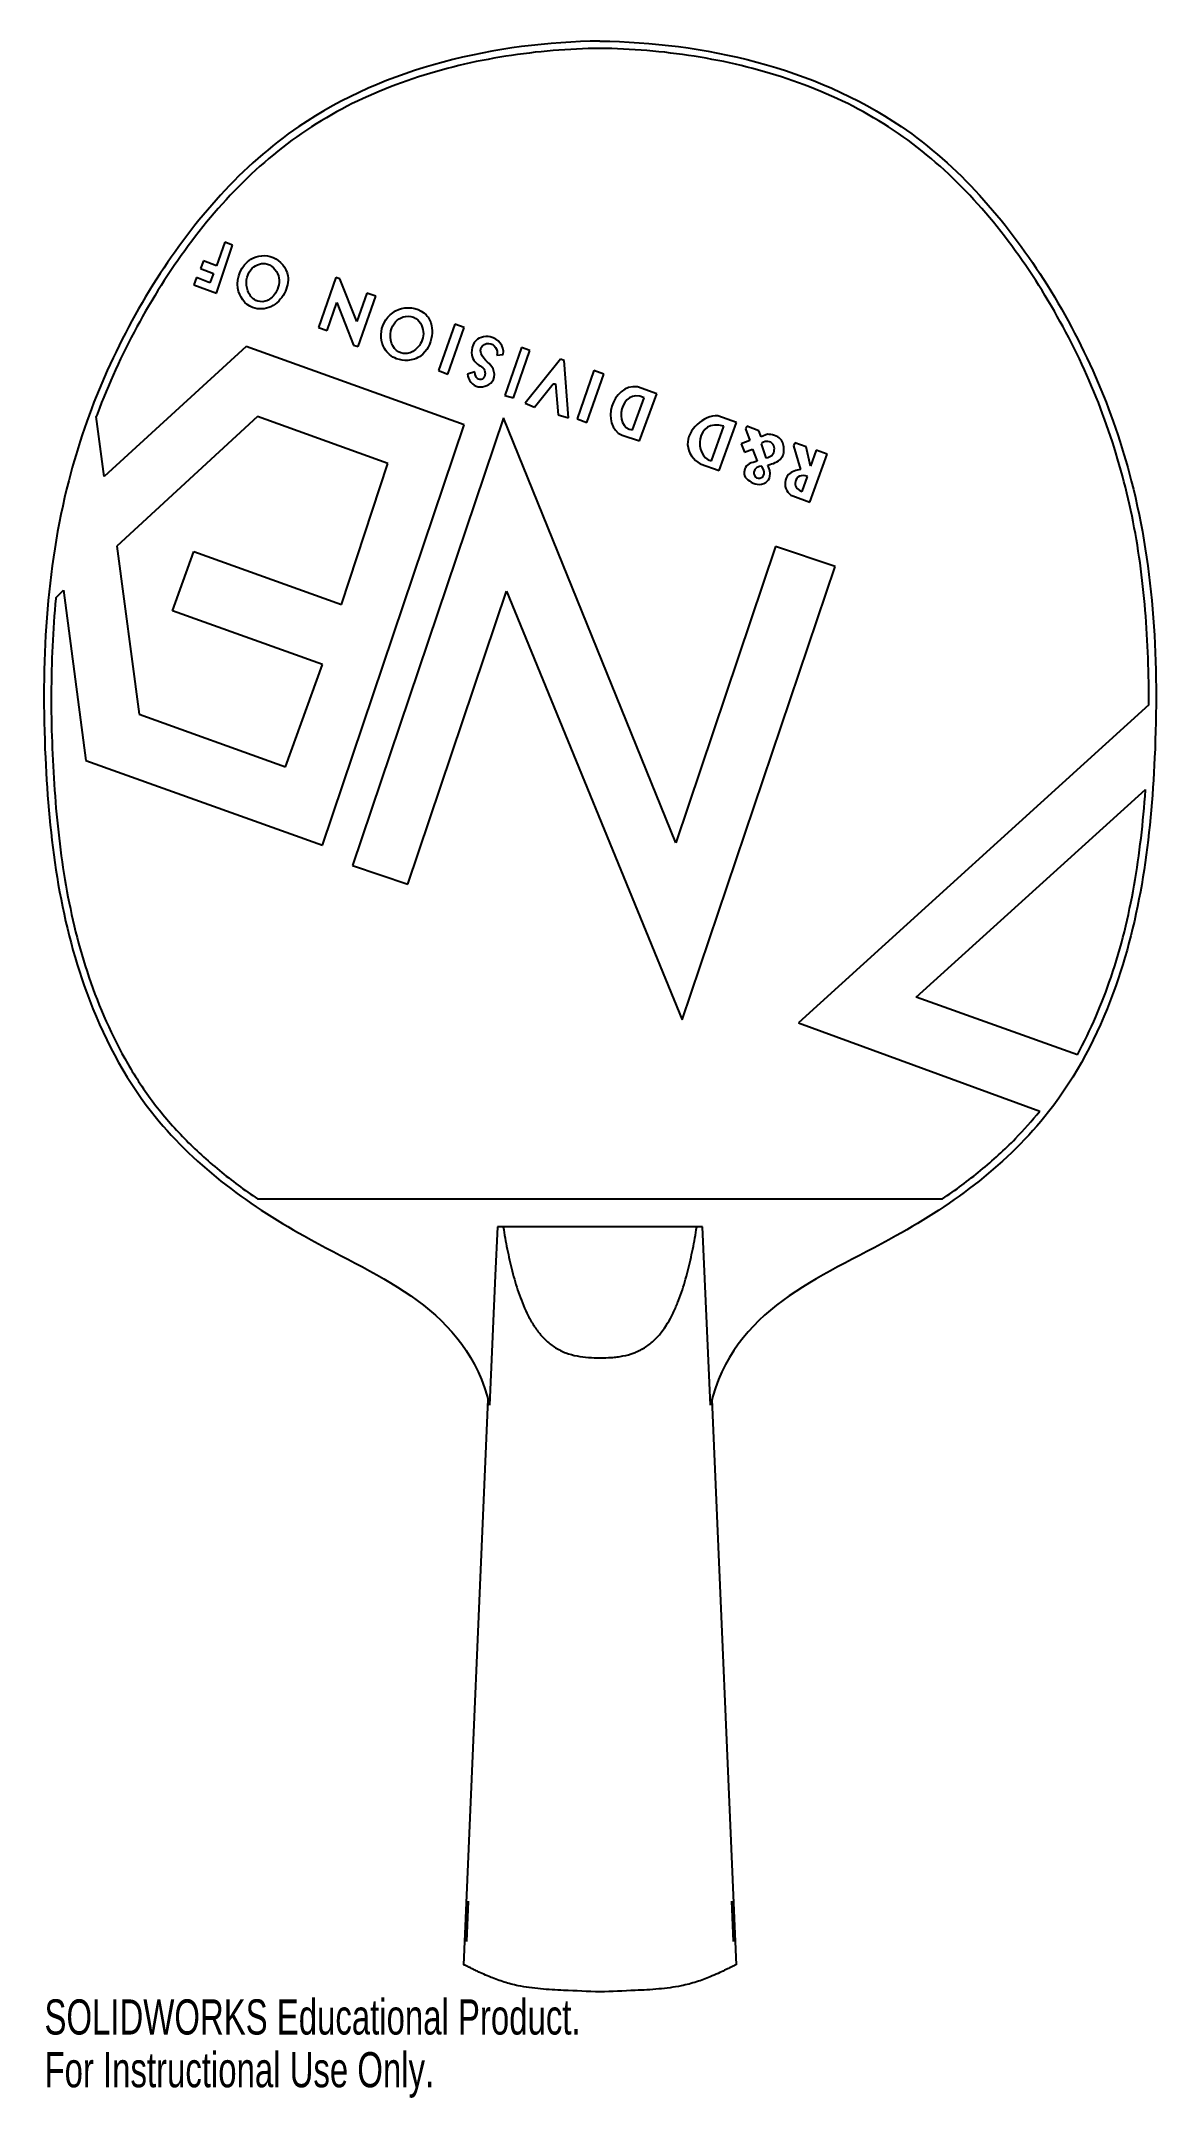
# Model space of a CAD drawing. Header units: millimetres. Extents: x -77 to 77, y -178 to 105.
import ezdxf

# ---------------------------------------------------------------- set-up
doc = ezdxf.new("R2010")
doc.units = ezdxf.units.MM
doc.styles.add('SLDTEXTSTYLE0', font='TXT', dxfattribs={"width": 0.7})

msp = doc.modelspace()

# ---------------------------------------------------------------- linework, layer by layer
at = {"color": 7, "linetype": 'Continuous', "lineweight": 25}
for p, q in [((-51.58, 77.52), (-52.71, 74.29)), ((-52.71, 70.52), (-50.49, 77.14)), ((-50.49, 77.14), (-51.58, 77.52)), ((-54.49, 74.99), (-54.91, 73.93)), ((-54.91, 73.93), (-53.13, 73.23)), ((-52.71, 74.29), (-54.49, 74.99)), ((-55.48, 72.68), (-55.83, 71.68)), ((-55.83, 71.68), (-52.71, 70.52)), ((-53.61, 71.96), (-55.48, 72.68)), ((-53.13, 73.23), (-53.61, 71.96)), ((-36.31, 72.67), (-38.71, 65.83)), ((-35.78, 72.48), (-36.31, 72.67)), ((-33.41, 66.64), (-35.78, 72.48)), ((-37.51, 65.41), (-36.16, 69.25)), ((-36.16, 69.25), (-33.87, 63.39)), ((-32.05, 70.52), (-33.41, 66.64)), ((-33.26, 63.18), (-30.83, 70.1)), ((-30.83, 70.1), (-32.05, 70.52)), ((-38.71, 65.83), (-37.51, 65.41)), ((-19.96, 66.28), (-22.2, 59.89)), ((-20.93, 59.4), (-18.68, 65.83)), ((-18.68, 65.83), (-19.96, 66.28)), ((-48.65, 63.18), (-68.15, 45.31)), ((-18.68, 52.42), (-48.65, 63.18)), ((-33.87, 63.39), (-33.26, 63.18)), ((-10.77, 63.06), (-13.08, 56.46)), ((-11.91, 56.15), (-9.63, 62.66)), ((-9.63, 62.66), (-10.77, 63.06)), ((-22.2, 59.89), (-20.93, 59.4)), ((-17.22, 59.7), (-18.21, 59.4)), ((-14.2, 62.01), (-13.3, 62.11)), ((-5.42, 61.48), (-10.3, 55.4)), ((-4.93, 61.29), (-5.42, 61.48)), ((-4.31, 53.4), (-4.93, 61.29)), ((-0.84, 59.89), (-3.16, 53.26)), ((-1.82, 52.73), (0.52, 59.41)), ((0.52, 59.41), (-0.84, 59.89)), ((-8.98, 54.88), (-6.43, 58.06)), ((-6.43, 58.06), (-6.11, 58.06)), ((-6.11, 58.06), (-5.73, 53.82)), ((7.8, 56.69), (5.15, 57.67)), ((5.41, 50.24), (7.8, 56.69)), ((-13.08, 56.46), (-11.91, 56.15)), ((-10.3, 55.4), (-8.98, 54.88)), ((-5.73, 53.82), (-4.31, 53.4)), ((4.45, 51.73), (6.05, 56.15)), ((-68.15, 45.31), (-69.23, 53.57)), ((-47.06, 53.57), (-66.42, 35.76)), ((-29.15, 47.13), (-47.06, 53.57)), ((-38.16, -5.37), (-18.68, 52.42)), ((-13.26, 53.4), (-34, -8.14)), ((10.41, -5.03), (-13.26, 53.4)), ((-3.16, 53.26), (-1.82, 52.73)), ((3.03, 50.99), (5.41, 50.24)), ((15.33, 47.47), (17, 52.23)), ((18.76, 52.73), (16.19, 53.67)), ((16.36, 46.14), (18.76, 52.73)), ((20.18, 52.23), (19.98, 51.86)), ((19.98, 51.86), (20.6, 50.28)), ((21.81, 51.6), (20.18, 52.23)), ((22.14, 50.78), (21.81, 51.6)), ((23.02, 51.14), (22.14, 50.78)), ((20.6, 50.28), (19.4, 49.8)), ((19.4, 49.8), (19.85, 48.66)), ((19.85, 48.66), (20.94, 49.09)), ((20.94, 49.09), (21.6, 47.42)), ((22.16, 49.8), (22.78, 47.89)), ((26.76, 49.97), (26.6, 49.53)), ((26.6, 49.53), (27.55, 46.31)), ((28.32, 49.41), (26.76, 49.97)), ((28.93, 46.77), (28.32, 49.41)), ((28.82, 41.8), (31.2, 48.41)), ((29.71, 48.95), (28.93, 46.77)), ((31.2, 48.41), (29.71, 48.95)), ((-35.55, 27.72), (-29.15, 47.13)), ((13.78, 47.08), (16.36, 46.14)), ((22.51, 46.14), (22.25, 46.77)), ((27.8, 43.25), (28.54, 45.31)), ((26.51, 42.65), (28.82, 41.8)), ((-66.42, 35.76), (-63.34, 12.66)), ((-58.75, 26.88), (-55.83, 35.01)), ((-55.83, 35.01), (-35.55, 27.72)), ((24.13, 35.69), (10.41, -5.03)), ((32.3, 32.94), (24.13, 35.69)), ((11.3, -29.36), (32.3, 32.94)), ((-74.79, 28.65), (-73.76, 29.69)), ((-73.76, 29.69), (-70.69, 6.31)), ((-26.41, -10.7), (-12.84, 29.55)), ((-12.84, 29.55), (11.3, -29.36)), ((-38.16, 19.48), (-58.75, 26.88)), ((-43.21, 5.42), (-38.16, 19.48)), ((-63.34, 12.66), (-43.21, 5.42)), ((75.42, 13.92), (27.27, -29.78)), ((-70.69, 6.31), (-38.16, -5.37)), ((43.46, -26.24), (74.98, 2.32)), ((-34, -8.14), (-26.41, -10.7)), ((65.61, -34.15), (43.46, -26.24)), ((27.27, -29.78), (60.45, -41.92)), ((-47.06, -53.98), (47.06, -53.98)), ((13.29, -57.83), (-13.29, -57.83)), ((15.17, -82.32), (14.11, -57.83)), ((-15.43, -81.54), (-18.75, -159.24)), ((18.75, -159.24), (15.43, -81.54)), ((-18.13, -150.52), (-18.37, -156.07))]:
    msp.add_line(p, q, dxfattribs=at)
at = {"color": 7, "linetype": 'Continuous', "lineweight": 25, "flags": 128}
for points in [[(-14.11, -57.83), (-14.4, -64.5), (-15.17, -82.32)], [(18.37, -156.07), (18.23, -152.72), (18.13, -150.52)]]:
    msp.add_lwpolyline(points, dxfattribs=at)
at = {"color": 7, "linetype": 'Continuous', "lineweight": 25}
for points, knots in [([(0, 105.18), (-14.22, 105.01), (-39.48, 99.35), (-62.55, 72.76), (-75.69, 42.65), (-77.35, 8.43), (-73.55, -21.57), (-61.22, -45.3), (-38.84, -61.93), (-18.36, -69.05), (-15.17, -82.32)], [0, 0, 0, 0, 0.1672803, 0.2776529, 0.3940851, 0.5410179, 0.6674499, 0.7390904, 0.8431676, 0.9813358, 0.9813358, 0.9813358, 0.9813358]), ([(0, 105.18), (14.22, 105.01), (39.48, 99.35), (62.55, 72.76), (75.69, 42.65), (77.35, 8.43), (73.55, -21.57), (61.22, -45.3), (38.84, -61.93), (18.36, -69.05), (15.17, -82.32)], [0, 0, 0, 0, 0.1672803, 0.2776529, 0.3940851, 0.5410179, 0.6674499, 0.7390904, 0.8431676, 0.9813359, 0.9813359, 0.9813359, 0.9813359]), ([(0, 104.18), (-2.15, 104.15), (-6.44, 103.95), (-15.14, 102.92), (-25.88, 100.37), (-37.89, 95.08), (-48.22, 87.23), (-56.86, 77.23), (-63.92, 66.01), (-67.62, 57.92), (-69.18, 53.7), (-69.23, 53.57)], [0.0000464, 0.0000464, 0.0000464, 0.0000464, 0.0254296, 0.0508127, 0.101579, 0.1523453, 0.2031116, 0.2538779, 0.3046442, 0.3554106, 0.3570635, 0.3570635, 0.3570635, 0.3570635]), ([(75.42, 13.92), (75.43, 14.42), (75.43, 19.33), (75.03, 28.61), (73.07, 41.54), (69.37, 54.06), (63.92, 66.01), (56.86, 77.23), (48.22, 87.23), (37.89, 95.08), (25.88, 100.37), (15.14, 102.92), (6.44, 103.95), (2.15, 104.15), (0, 104.18)], [0.4864927, 0.4864927, 0.4864927, 0.4864927, 0.4922905, 0.5430568, 0.5938231, 0.6445894, 0.6953558, 0.7461221, 0.7968884, 0.8476547, 0.898421, 0.9491873, 0.9745704, 0.9999536, 0.9999536, 0.9999536, 0.9999536]), ([(-47.75, 68.55), (-46.96, 68.24), (-45.03, 68.39), (-43.21, 70.36), (-42.5, 73.23), (-44.67, 75.99), (-48.75, 75.56), (-50.6, 71.45), (-48.8, 68.97), (-47.75, 68.55)], [0, 0, 0, 0, 0.116807, 0.238266, 0.351752, 0.501829, 0.643496, 0.845777, 1, 1, 1, 1]), ([(-47.32, 69.54), (-46.93, 69.35), (-45.79, 69.24), (-44.3, 70.59), (-43.74, 73), (-45.83, 75.14), (-48.56, 73.81), (-48.83, 71.14), (-47.83, 69.79), (-47.32, 69.54)], [0, 0, 0, 0, 0.08786, 0.209743, 0.374802, 0.540926, 0.687247, 0.886008, 1, 1, 1, 1]), ([(-27.95, 61.51), (-27.46, 61.32), (-26.3, 61.16), (-24.09, 61.89), (-23.04, 64.09), (-23.05, 66.17), (-24.06, 68.23), (-27.49, 69.06), (-30.28, 66.35), (-30.14, 62.99), (-28.64, 61.78), (-27.95, 61.51)], [0, 0, 0, 0, 0.070753, 0.156621, 0.299705, 0.364372, 0.43846, 0.597364, 0.757059, 0.899608, 1, 1, 1, 1]), ([(-26.72, 62.23), (-26.17, 62.24), (-24.91, 62.91), (-23.92, 64.93), (-24.86, 67.16), (-27.13, 67.59), (-29.22, 65.76), (-28.69, 62.77), (-27.16, 62.22), (-26.72, 62.23)], [0, 0, 0, 0, 0.114145, 0.26613, 0.426198, 0.526249, 0.695452, 0.911537, 1, 1, 1, 1]), ([(-18.21, 59.4), (-18.15, 58.63), (-17.18, 57.43), (-15.5, 57.74), (-14.41, 58.62), (-14.52, 60.15), (-15.53, 61.11), (-16.38, 61.96), (-16.49, 63.26), (-14.85, 64.06), (-13.93, 62.73), (-14.2, 62.01)], [0, 0, 0, 0, 0.181881, 0.273569, 0.365396, 0.477648, 0.570988, 0.681727, 0.744702, 0.836635, 1, 1, 1, 1]), ([(-13.3, 62.11), (-13.12, 63.3), (-14.63, 65.02), (-17.32, 64.31), (-17.87, 61.97), (-17.03, 60.72), (-15.93, 60.3), (-15.67, 59.13), (-16.3, 58.45), (-17.07, 58.94), (-17.08, 59.11), (-17.22, 59.7)], [0, 0, 0, 0, 0.244881, 0.423472, 0.523462, 0.681821, 0.749448, 0.806513, 0.873519, 0.936259, 1, 1, 1, 1]), ([(16.19, 53.67), (14.24, 53.78), (10.73, 50.66), (12.83, 47.56), (13.78, 47.08)], [0, 0, 0, 0, 0.652341, 1, 1, 1, 1]), ([(23.08, 46.89), (23.71, 47.09), (24.66, 47.35), (25.22, 48.32), (25.36, 49.23), (25.02, 50.82), (23.59, 51.1), (23.02, 51.14)], [0, 0, 0, 0, 0.306435, 0.37655, 0.479337, 0.715368, 1, 1, 1, 1]), ([(22.78, 47.89), (23.16, 47.92), (23.74, 48.18), (23.98, 48.92), (23.98, 49.46), (23.46, 50.29), (22.52, 50.23), (22.16, 49.8)], [0, 0, 0, 0, 0.281007, 0.361531, 0.528182, 0.638776, 1, 1, 1, 1]), ([(21.6, 47.42), (21.25, 47.26), (20.2, 47.31), (19.48, 45.56), (20.56, 44.64), (21.58, 44.13), (22.81, 44.35), (23.61, 45.51), (23.27, 46.43), (23.08, 46.89)], [0, 0, 0, 0, 0.131116, 0.326106, 0.440651, 0.573203, 0.707335, 0.823924, 1, 1, 1, 1]), ([(22.25, 46.77), (21.81, 46.78), (20.86, 46.24), (21.4, 44.95), (22.54, 45.17), (22.6, 45.87), (22.51, 46.14)], [0, 0, 0, 0, 0.360089, 0.574868, 0.784071, 1, 1, 1, 1]), ([(27.55, 46.31), (27, 46.17), (25.9, 45.92), (25.14, 44.16), (25.78, 42.95), (26.51, 42.65)], [0, 0, 0, 0, 0.342066, 0.568235, 1, 1, 1, 1]), ([(28.54, 45.31), (28.06, 45.51), (27.26, 45.48), (26.67, 44.45), (26.9, 43.57), (27.8, 43.25)], [0, 0, 0, 0, 0.256306, 0.554484, 1, 1, 1, 1]), ([(-74.79, 28.65), (-74.8, 28.63), (-75.22, 24.25), (-75.59, 15.44), (-75.13, 2.17), (-73.69, -10.94), (-70.61, -23.6), (-66.2, -33.66), (-61.43, -40.89), (-57.2, -45.76), (-52.4, -50.14), (-48.86, -52.76), (-47.06, -53.98)], [0.4566352, 0.4566352, 0.4566352, 0.4566352, 0.4569432, 0.5077095, 0.5584758, 0.6092421, 0.6600084, 0.7107747, 0.7361578, 0.761541, 0.7869241, 0.8123073, 0.8123073, 0.8123073, 0.8123073]), ([(65.61, -34.15), (67.46, -30.76), (70.72, -23.14), (73.69, -10.94), (74.66, -2.16), (74.98, 2.28), (74.98, 2.32)], [0.2948228, 0.2948228, 0.2948228, 0.2948228, 0.3399916, 0.3907579, 0.4415242, 0.4419845, 0.4419845, 0.4419845, 0.4419845]), ([(47.06, -53.98), (48.86, -52.76), (52.4, -50.14), (56.85, -46.09), (59.39, -43.23), (60.45, -41.92)], [0.1876927, 0.1876927, 0.1876927, 0.1876927, 0.21307585, 0.238459, 0.25825285, 0.25825285, 0.25825285, 0.25825285]), ([(-13.29, -57.83), (-13.35, -57.83), (-13.45, -57.83), (-13.55, -57.83), (-13.62, -57.83), (-13.72, -57.83), (-13.91, -57.83), (-14.04, -57.83), (-14.11, -57.83)], [0.6628876, 0.6628876, 0.6628876, 0.6628876, 0.6875, 0.71875, 0.75, 0.78125, 0.8125, 0.8584076, 0.8584076, 0.8584076, 0.8584076]), ([(-13.29, -57.83), (-13.22, -58.34), (-13.13, -58.85), (-12.95, -59.86), (-12.86, -60.37), (-12.55, -61.88), (-12.33, -62.89), (-11.81, -64.88), (-11.53, -65.86), (-10.87, -67.8), (-10.49, -68.76), (-9.82, -70.16), (-9.57, -70.62), (-9.03, -71.51), (-8.73, -71.94), (-8.09, -72.75), (-7.74, -73.14), (-6.96, -73.86), (-6.55, -74.17), (-5.88, -74.59), (-5.65, -74.71), (-5.17, -74.94), (-4.93, -75.05), (-4.19, -75.33), (-3.68, -75.46), (-2.64, -75.67), (-2.11, -75.73), (-1.06, -75.81), (-0.53, -75.83), (0.52, -75.83), (1.05, -75.81), (1.84, -75.75), (2.1, -75.73), (2.63, -75.66), (2.89, -75.62), (3.67, -75.47), (4.18, -75.33), (4.92, -75.05), (5.16, -74.95), (5.64, -74.72), (5.87, -74.59), (6.54, -74.18), (6.96, -73.86), (7.73, -73.15), (8.09, -72.76), (9.06, -71.53), (9.58, -70.64), (10.27, -69.23), (10.47, -68.76), (10.86, -67.8), (11.04, -67.31), (11.53, -65.85), (11.82, -64.87), (12.33, -62.88), (12.55, -61.88), (12.86, -60.37), (12.95, -59.86), (13.13, -58.85), (13.22, -58.34), (13.29, -57.83)], [0, 0, 0, 0, 0.03125, 0.03125, 0.0625, 0.0625, 0.125, 0.125, 0.1875, 0.1875, 0.25, 0.25, 0.28125, 0.28125, 0.3125, 0.3125, 0.34375, 0.34375, 0.375, 0.375, 0.390625, 0.390625, 0.40625, 0.40625, 0.4375, 0.4375, 0.46875, 0.46875, 0.5, 0.5, 0.53125, 0.53125, 0.546875, 0.546875, 0.5625, 0.5625, 0.59375, 0.59375, 0.609375, 0.609375, 0.625, 0.625, 0.65625, 0.65625, 0.6875, 0.6875, 0.75, 0.75, 0.78125, 0.78125, 0.8125, 0.8125, 0.875, 0.875, 0.9375, 0.9375, 0.96875, 0.96875, 1, 1, 1, 1]), ([(14.11, -57.83), (14.04, -57.83), (13.91, -57.83), (13.72, -57.83), (13.62, -57.83), (13.55, -57.83), (13.45, -57.83), (13.35, -57.83), (13.29, -57.83)], [0.1415922, 0.1415922, 0.1415922, 0.1415922, 0.1875, 0.21875, 0.25, 0.28125, 0.3125, 0.3371134, 0.3371134, 0.3371134, 0.3371134]), ([(-18.13, -150.52), (-18.25, -152.17), (-18.34, -154.02), (-18.37, -155.87), (-18.37, -156.07)], [0.55677726, 0.55677726, 0.55677726, 0.55677726, 0.63778503, 0.64759743, 0.64759743, 0.64759743, 0.64759743]), ([(18.13, -150.52), (18.25, -152.17), (18.34, -154.02), (18.37, -155.87), (18.37, -156.07)], [0.55677746, 0.55677746, 0.55677746, 0.55677746, 0.63778503, 0.64759737, 0.64759737, 0.64759737, 0.64759737]), ([(0, -162.99), (-1.67, -162.92), (-4.4, -162.81), (-8.18, -162.61), (-10.95, -162.25), (-13.21, -161.65), (-14.77, -161.08), (-15.98, -160.56), (-16.83, -160.16), (-17.47, -159.85), (-18.03, -159.58), (-18.43, -159.37), (-18.71, -159.23), (-18.7, -159.24), (-18.69, -159.24)], [0, 0, 0, 0, 0.1882153, 0.3077133, 0.4267432, 0.5078442, 0.5889696, 0.6388666, 0.6886261, 0.7304233, 0.7722788, 0.8500015, 0.9279517, 1, 1, 1, 1]), ([(18.69, -159.24), (18.7, -159.23), (18.75, -159.21), (18.41, -159.38), (17.84, -159.67), (17.19, -159.99), (16.24, -160.44), (14.96, -161), (13.29, -161.64), (10.92, -162.25), (8.06, -162.63), (4.31, -162.81), (1.61, -162.92), (0, -162.99)], [0, 0, 0, 0, 0.0533507, 0.1825348, 0.2364742, 0.2921545, 0.3463325, 0.4022887, 0.4880633, 0.5763518, 0.6959615, 0.8185808, 1, 1, 1, 1])]:
    msp.add_open_spline(points, degree=3, knots=knots, dxfattribs=at)
for points in [[(5.15, 57.67), (1.64, 58.04), (0.01, 52.41), (3.03, 50.99)], [(6.05, 56.15), (2.78, 57.64), (1.75, 52.03), (4.45, 51.73)], [(17, 52.23), (13.17, 53.48), (12.78, 48.01), (15.33, 47.47)]]:
    msp.add_open_spline(points, degree=3, dxfattribs=at)

# ---------------------------------------------------------------- texts
at = {"color": 7, "linetype": 'Continuous', "char_height": 4.8336, "attachment_point": 1, "style": 'SLDTEXTSTYLE0'}
for s, insert in [('SOLIDWORKS Educational Product.', (-76.35, -164.01)), ('For Instructional Use Only.', (-76.35, -171.26))]:
    msp.add_mtext(s, dxfattribs=dict(at, insert=insert))

doc.saveas('drawing.dxf')
